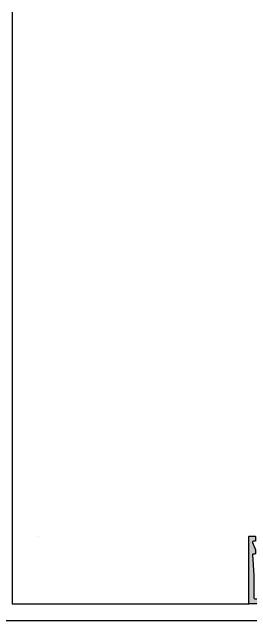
# Model space of a CAD drawing. Header units: millimetres. Extents: x 434053 to 1059003, y -2417481 to 936527.
# Drawn here: x 562013.7 to 562155, y -2233535.7 to -2233175.8 of the extents above; entities that cross this region are included whole.
import ezdxf

# ---------------------------------------------------------------- set-up
doc = ezdxf.new("R2010")
doc.units = ezdxf.units.MM
doc.header["$LTSCALE"] = 1000
doc.header["$MEASUREMENT"] = 0
for name, pattern in [('CENTER', [2, 1.25, -0.25, 0.25, -0.25]), ('DOT2', [0.125, 0, -0.125]), ('DOTE', [2.42, 2, -0.2, 0.02, -0.2])]:
    doc.linetypes.add(name, pattern=pattern)
for name, color, linetype in [('DOTE', 16, 'DOTE'), ('EXTRUSION-V', 141, 'Continuous'), ('EXTRUSION1', 4, 'Continuous'), ('GRID', 8, 'CENTER'), ('型材断面填充', 254, 'Continuous')]:
    doc.layers.add(name, color=color, linetype=linetype)

# ---------------------------------------------------------------- blocks, each defined once
blk = doc.blocks.new('20200525-BLGB01')
at = {"layer": '型材断面填充', "linetype": 'ByBlock'}
h = blk.add_hatch(color=256, dxfattribs=at)
edge = h.paths.add_edge_path()
edge.add_line((-13, 37.2), (-13, 34.8))
edge.add_arc((-13.3, 34.8), 0.3, 270, 360, ccw=False)
edge.add_line((-13.3, 34.5), (-14.26, 34.5))
edge.add_arc((-14.26, 34), 0.5, 90, 201.8014)
edge.add_line((-14.73, 33.81), (-13.02, 29.55))
edge.add_arc((-13.3, 29.44), 0.3, 0, 21.8014, ccw=False)
edge.add_line((-13, 29.44), (-13, 27.3))
edge.add_arc((-13.3, 27.3), 0.3, -90, 0, ccw=False)
edge.add_line((-13.3, 27), (-14.27, 27))
edge.add_arc((-14.27, 26.5), 0.5, 90, 183.6619)
edge.add_line((-14.77, 26.47), (-14, 14.5))
edge.add_line((-14, 14.5), (-14, 1.5))
edge.add_arc((-13, 1.5), 1, 180, 270)
edge.add_line((-13, 0.5), (-2, 0.5))
edge.add_line((-2, 0.5), (-2, 3))
edge.add_line((-2, 3), (-4.2, 3))
edge.add_arc((-4.2, 3.3), 0.3, 180, 270, ccw=False)
edge.add_line((-4.5, 3.3), (-4.5, 4.24))
edge.add_arc((-4.2, 4.24), 0.3, 97.1808, 180, ccw=False)
edge.add_line((-4.24, 4.53), (-0.56, 5))
edge.add_arc((-0.5, 4.5), 0.5, 0, 97.1808, ccw=False)
edge.add_line((0, 4.5), (0, 0))
edge.add_line((0, 0), (21, 0))
edge.add_line((21, 0), (21, 2.5))
edge.add_line((21, 2.5), (18.3, 2.5))
edge.add_arc((18.3, 2.8), 0.3, 180, 270, ccw=False)
edge.add_line((18, 2.8), (18, 3.73))
edge.add_arc((18.3, 3.73), 0.3, 96.3794, 180, ccw=False)
edge.add_line((18.27, 4.03), (22.44, 4.5))
edge.add_arc((22.5, 4), 0.5, 0, 96.3793, ccw=False)
edge.add_line((23, 4), (23, -1.5))
edge.add_arc((22, -1.5), 1, -90, 0, ccw=False)
edge.add_line((22, -2.5), (-16.5, -2.5))
edge.add_arc((-16.5, -2), 0.5, 180, 270, ccw=False)
edge.add_line((-17, -2), (-17, 37))
edge.add_arc((-16.5, 37), 0.5, 90, 180, ccw=False)
edge.add_line((-16.5, 37.5), (-13.3, 37.5))
edge.add_arc((-13.3, 37.2), 0.3, 0, 90, ccw=False)
at = {"color": 0, "linetype": 'ByBlock'}
blk.add_lwpolyline([(-13, 37.2), (-13, 34.8, -0.414214), (-13.3, 34.5), (-14.26, 34.5, 0.530598), (-14.73, 33.81), (-13.02, 29.55, -0.095415), (-13, 29.44), (-13, 27.3, -0.414214), (-13.3, 27), (-14.27, 27, 0.43306), (-14.77, 26.47), (-14, 14.5), (-14, 1.5, 0.414214), (-13, 0.5), (-2, 0.5), (-2, 3), (-4.2, 3, -0.414214), (-4.5, 3.3), (-4.5, 4.24, -0.377964), (-4.24, 4.53), (-0.56, 5, -0.451416), (0, 4.5), (0, 0), (21, 0), (21, 2.5), (18.3, 2.5, -0.414214), (18, 2.8), (18, 3.73, -0.381966), (18.27, 4.03), (22.44, 4.5, -0.447213), (23, 4), (23, -1.5, -0.414214), (22, -2.5), (-16.5, -2.5, -0.414214), (-17, -2), (-17, 37, -0.414214), (-16.5, 37.5), (-13.3, 37.5, -0.414214)], format="xyb", close=True, dxfattribs=at)
blk = doc.blocks.new('A$C10057B61')
at = {"layer": 'EXTRUSION-V', "elevation": 0}
blk.add_lwpolyline([(14768.86, 13729.47), (14768.86, 13379.61), (14908.86, 13379.61)], dxfattribs=at)
at = {"layer": 'GRID', "linetype": 'DOT2'}
blk.add_line((14909.36, 13419.61, 0), (14768.86, 13419.61, 0), dxfattribs=at)
at = {"layer": 'EXTRUSION1'}
blk.add_blockref('20200525-BLGB01', (14925.86, 13382.11, 0), dxfattribs=at)

msp = doc.modelspace()

# ---------------------------------------------------------------- linework, layer by layer
at = {"layer": 'DOTE'}
msp.add_line((564979.81, -2233535.66), (555263.74, -2233535.66), dxfattribs=at)

# ---------------------------------------------------------------- block references
msp.add_blockref('A$C10057B61', (547244.88, -2246905.27))

doc.saveas('drawing.dxf')
